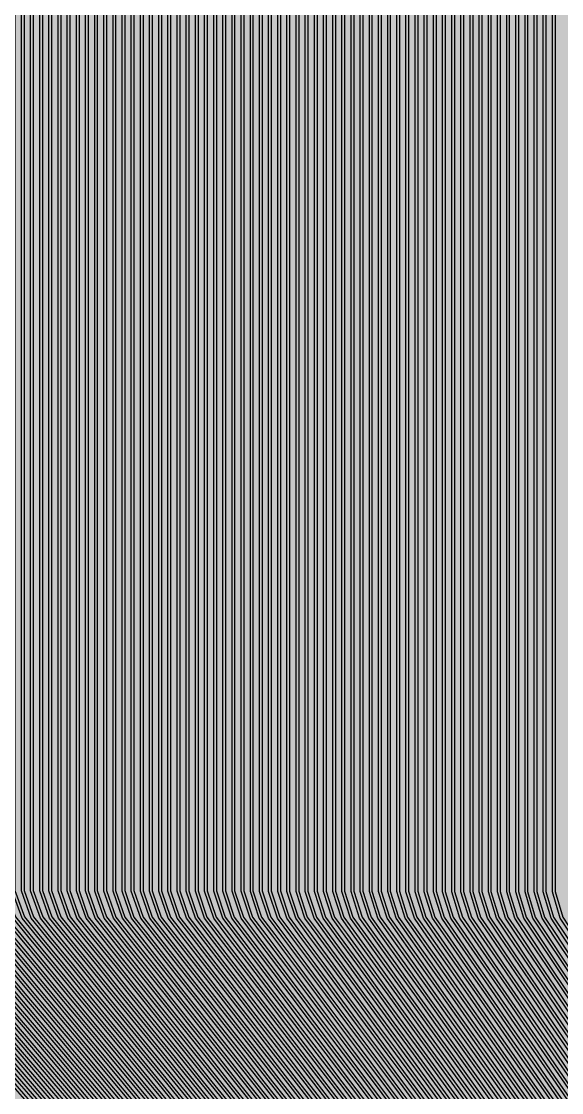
# Model space of a CAD drawing. Header units: metres. Extents: x -7231 to 10969, y -37556 to 1873.
# Drawn here: x -166 to 247, y -17775 to -16956 of the extents above; entities that cross this region are included whole.
import ezdxf

# ---------------------------------------------------------------- set-up
doc = ezdxf.new("R2010")
doc.units = ezdxf.units.M
for name, color, linetype in [('Metal1', 4, 'CONTINUOUS'), ('Metal2', 3, 'CONTINUOUS'), ('Polyimide', 7, 'CONTINUOUS')]:
    doc.layers.add(name, color=color, linetype=linetype)

msp = doc.modelspace()

# ---------------------------------------------------------------- hatches: boundary and pattern name
at = {"layer": 'Polyimide'}
msp.add_hatch(color=7, dxfattribs=at).paths.add_polyline_path([(4065.69, -468), (4066.67, -501.99), (4068.51, -535.99), (4071.41, -569.99), (4075.54, -603.99), (4081.04, -637.99), (4088.01, -671.99), (4096.52, -705.98), (4106.62, -739.98), (4118.33, -773.98), (4131.63, -807.98), (4146.49, -841.98), (4162.87, -875.98), (4180.68, -909.97), (4199.83, -943.97), (4220.22, -977.97), (4241.73, -1011.97), (4264.21, -1045.97), (4287.52, -1079.96), (4311.51, -1113.96), (4336.01, -1147.96), (4360.86, -1181.96), (4385.88, -1215.96), (4410.89, -1249.96), (4435.74, -1283.95), (4460.24, -1317.95), (4484.23, -1351.95), (4507.54, -1385.95), (4530.02, -1419.95), (4551.53, -1453.94), (4571.92, -1487.94), (4591.07, -1521.94), (4608.88, -1555.94), (4625.26, -1589.94), (4640.12, -1623.94), (4653.42, -1657.93), (4665.13, -1691.93), (4675.23, -1725.93), (4683.74, -1759.93), (4690.71, -1793.93), (4696.21, -1827.93), (4700.34, -1861.92), (4703.24, -1895.92), (4705.08, -1929.92), (4706.06, -1963.92), (4706.44, -1997.92), (4706.5, -2031.91), (4706.5, -4793.02), (4709.95, -4838.39), (4720.22, -4882.71), (4737.08, -4924.98), (4760.13, -4964.2), (4788.85, -4999.49), (4822.58, -5030.03), (4860.53, -5055.12), (4901.85, -5074.18), (4901.85, -5074.18), (4970.68, -5105.23), (5034.7, -5145.26), (5092.76, -5193.54), (5143.8, -5249.19), (5186.89, -5311.2), (5221.24, -5378.44), (5246.23, -5449.69), (5261.41, -5523.66), (5266.5, -5599), (5261.41, -5674.34), (5246.23, -5748.31), (5221.24, -5819.56), (5186.89, -5886.8), (5143.8, -5948.81), (5092.76, -6004.46), (5034.7, -6052.74), (4970.68, -6092.77), (4901.85, -6123.82), (4860.53, -6142.88), (4822.58, -6167.97), (4788.85, -6198.51), (4760.13, -6233.8), (4737.08, -6273.02), (4720.22, -6315.29), (4709.95, -6359.61), (4706.5, -6404.98), (4706.5, -9221.52), (4709.95, -9266.88), (4720.22, -9311.21), (4737.08, -9353.47), (4760.13, -9392.7), (4788.85, -9427.98), (4822.58, -9458.52), (4860.53, -9483.61), (4901.85, -9502.67), (4970.68, -9533.72), (5034.7, -9573.75), (5092.76, -9622.03), (5143.8, -9677.68), (5186.89, -9739.69), (5221.24, -9806.94), (5246.23, -9878.19), (5261.41, -9952.16), (5266.5, -10027.49), (5261.41, -10102.83), (5246.23, -10176.8), (5221.24, -10248.05), (5186.89, -10315.3), (5143.8, -10377.31), (5092.76, -10432.96), (5034.7, -10481.24), (4970.68, -10521.27), (4901.85, -10552.32), (4860.53, -10571.38), (4822.58, -10596.46), (4788.85, -10627), (4760.13, -10662.29), (4737.08, -10701.52), (4720.22, -10743.78), (4709.95, -10788.1), (4706.5, -10833.47), (4706.5, -13650.01), (4709.95, -13695.38), (4720.22, -13739.7), (4737.08, -13781.96), (4760.13, -13821.19), (4788.85, -13856.48), (4822.58, -13887.02), (4860.53, -13912.11), (4901.85, -13931.17), (4970.68, -13962.22), (5034.7, -14002.25), (5092.76, -14050.53), (5143.8, -14106.18), (5186.89, -14168.19), (5221.24, -14235.43), (5246.23, -14306.68), (5261.41, -14380.65), (5266.5, -14455.99), (5261.41, -14531.33), (5246.23, -14605.29), (5221.24, -14676.55), (5186.89, -14743.79), (5143.8, -14805.8), (5092.76, -14861.45), (5034.7, -14909.73), (4970.68, -14949.76), (4901.85, -14980.81), (4860.53, -14999.87), (4822.58, -15024.96), (4788.85, -15055.5), (4760.13, -15090.79), (4737.08, -15130.01), (4720.22, -15172.27), (4709.95, -15216.6), (4706.5, -15261.97), (4706.5, -15455.99), (4720.95, -15750.04), (4764.14, -16041.26), (4835.68, -16326.84), (4934.86, -16604.04), (5060.74, -16870.18), (5212.09, -17122.7), (5387.47, -17359.17), (5585.18, -17577.31), (5803.32, -17775.02), (6039.79, -17950.4), (6292.31, -18101.75), (6558.45, -18227.63), (6835.65, -18326.81), (7121.23, -18398.34), (7412.45, -18441.54), (7706.5, -18455.99), (9969.01, -18455.99), (10047.42, -18459.84), (10125.08, -18471.36), (10201.23, -18490.44), (10275.15, -18516.89), (10346.12, -18550.45), (10413.46, -18590.81), (10476.52, -18637.58), (10534.69, -18690.3), (10587.41, -18748.47), (10634.18, -18811.53), (10674.54, -18878.87), (10708.11, -18949.84), (10734.56, -19023.76), (10753.63, -19099.92), (10765.15, -19177.58), (10769.01, -19255.99), (10769.01, -20895.8), (10730.24, -20951.41), (10694.6, -21009.08), (10662.21, -21068.63), (10633.17, -21129.89), (10607.55, -21192.66), (10585.45, -21256.74), (10566.93, -21321.96), (10552.05, -21388.09), (10540.84, -21454.95), (10533.35, -21522.33), (10529.6, -21590.02), (10529.6, -21657.81), (10533.35, -21725.5), (10540.84, -21792.87), (10552.05, -21859.73), (10566.93, -21925.87), (10585.45, -21991.08), (10607.55, -22055.17), (10633.17, -22117.94), (10662.21, -22179.19), (10694.6, -22238.74), (10730.24, -22296.41), (10769.01, -22352.03), (10769.01, -32454.24), (10728.74, -32510.49), (10691.72, -32568.92), (10658.05, -32629.35), (10627.85, -32691.58), (10601.2, -32755.42), (10578.21, -32820.67), (10558.93, -32887.1), (10543.44, -32954.52), (10531.77, -33022.71), (10523.97, -33091.44), (10520.07, -33160.51), (10520.07, -33229.69), (10523.97, -33298.75), (10531.77, -33367.49), (10543.44, -33435.67), (10558.93, -33503.09), (10578.21, -33569.53), (10601.2, -33634.77), (10627.85, -33698.61), (10658.05, -33760.85), (10691.72, -33821.28), (10728.74, -33879.71), (10769.01, -33935.96), (10769.01, -36556), (10765.15, -36634.41), (10753.63, -36712.07), (10734.56, -36788.23), (10708.11, -36862.15), (10674.54, -36933.12), (10634.18, -37000.46), (10587.41, -37063.51), (10534.69, -37121.69), (10476.52, -37174.41), (10413.46, -37221.18), (10346.12, -37261.54), (10275.15, -37295.1), (10201.23, -37321.55), (10125.08, -37340.63), (10047.42, -37352.15), (9969.01, -37356), (-6231.01, -37356), (-6309.42, -37352.15), (-6387.08, -37340.63), (-6463.23, -37321.55), (-6537.15, -37295.1), (-6608.12, -37261.54), (-6675.46, -37221.18), (-6738.52, -37174.41), (-6796.69, -37121.69), (-6849.41, -37063.51), (-6896.18, -37000.46), (-6936.54, -36933.12), (-6970.11, -36862.15), (-6996.56, -36788.23), (-7015.63, -36712.07), (-7027.15, -36634.41), (-7031.01, -36556), (-7031.01, -33936), (-6990.74, -33879.75), (-6953.7, -33821.31), (-6920.03, -33760.88), (-6889.82, -33698.64), (-6863.18, -33634.8), (-6840.18, -33569.55), (-6820.9, -33503.11), (-6805.4, -33435.69), (-6793.74, -33367.49), (-6785.94, -33298.75), (-6782.03, -33229.68), (-6782.03, -33160.5), (-6785.94, -33091.43), (-6793.74, -33022.69), (-6805.4, -32954.5), (-6820.9, -32887.07), (-6840.18, -32820.63), (-6863.18, -32755.39), (-6889.82, -32691.54), (-6920.03, -32629.3), (-6953.7, -32568.87), (-6990.74, -32510.43), (-7031.01, -32454.18), (-7031.01, -22364.83), (-6990.74, -22308.58), (-6953.7, -22250.14), (-6920.03, -22189.71), (-6889.82, -22127.47), (-6863.18, -22063.62), (-6840.18, -21998.38), (-6820.9, -21931.94), (-6805.4, -21864.51), (-6793.74, -21796.32), (-6785.94, -21727.58), (-6782.03, -21658.51), (-6782.03, -21589.33), (-6785.94, -21520.26), (-6793.74, -21451.52), (-6805.4, -21383.32), (-6820.9, -21315.9), (-6840.18, -21249.46), (-6863.18, -21184.21), (-6889.82, -21120.37), (-6920.03, -21058.13), (-6953.7, -20997.7), (-6990.74, -20939.26), (-7031.01, -20883.01), (-7031.01, -19255.99), (-7027.15, -19177.58), (-7015.63, -19099.92), (-6996.56, -19023.76), (-6970.11, -18949.84), (-6936.54, -18878.87), (-6896.18, -18811.53), (-6849.41, -18748.47), (-6796.69, -18690.3), (-6738.52, -18637.58), (-6675.46, -18590.81), (-6608.12, -18550.45), (-6537.15, -18516.89), (-6463.23, -18490.44), (-6387.08, -18471.36), (-6309.42, -18459.84), (-6231.01, -18455.99), (-3968.5, -18455.99), (-3674.45, -18441.54), (-3383.23, -18398.34), (-3097.65, -18326.81), (-2820.45, -18227.63), (-2554.31, -18101.75), (-2301.79, -17950.4), (-2065.32, -17775.02), (-1847.18, -17577.31), (-1649.47, -17359.17), (-1474.09, -17122.7), (-1322.74, -16870.18), (-1196.86, -16604.04), (-1097.68, -16326.84), (-1026.14, -16041.26), (-982.95, -15750.04), (-968.5, -15455.99), (-968.5, -15261.97), (-971.95, -15216.6), (-982.22, -15172.27), (-999.08, -15130.01), (-1022.13, -15090.79), (-1050.85, -15055.5), (-1084.58, -15024.96), (-1122.53, -14999.87), (-1163.85, -14980.81), (-1232.68, -14949.76), (-1296.7, -14909.73), (-1354.76, -14861.45), (-1405.8, -14805.8), (-1448.89, -14743.79), (-1483.24, -14676.55), (-1508.23, -14605.29), (-1523.41, -14531.33), (-1528.5, -14455.99), (-1523.41, -14380.65), (-1508.23, -14306.68), (-1483.24, -14235.43), (-1448.89, -14168.19), (-1405.8, -14106.18), (-1354.76, -14050.53), (-1296.7, -14002.25), (-1232.68, -13962.22), (-1163.85, -13931.17), (-1122.53, -13912.11), (-1084.58, -13887.02), (-1050.85, -13856.48), (-1022.13, -13821.19), (-999.08, -13781.96), (-982.22, -13739.7), (-971.95, -13695.38), (-968.5, -13650.01), (-968.5, -12309.64), (-971.95, -12264.27), (-982.22, -12219.94), (-999.08, -12177.68), (-1022.13, -12138.46), (-1050.85, -12103.17), (-1084.58, -12072.63), (-1122.53, -12047.54), (-1163.85, -12028.48), (-1232.68, -11997.43), (-1296.7, -11957.4), (-1354.76, -11909.12), (-1405.8, -11853.47), (-1448.89, -11791.46), (-1483.24, -11724.22), (-1508.23, -11652.96), (-1523.41, -11579), (-1528.5, -11503.66), (-1523.41, -11428.32), (-1508.23, -11354.35), (-1483.24, -11283.1), (-1448.89, -11215.86), (-1405.8, -11153.85), (-1354.76, -11098.2), (-1296.7, -11049.92), (-1232.68, -11009.89), (-1163.85, -10978.84), (-1122.53, -10959.78), (-1084.58, -10934.69), (-1050.85, -10904.15), (-1022.13, -10868.86), (-999.08, -10829.63), (-982.22, -10787.37), (-971.95, -10743.05), (-968.5, -10697.68), (-968.5, -9357.31), (-971.95, -9311.94), (-982.22, -9267.62), (-999.08, -9225.35), (-1022.13, -9186.13), (-1050.85, -9150.84), (-1084.58, -9120.3), (-1122.53, -9095.21), (-1163.85, -9076.15), (-1163.85, -9076.15), (-1232.68, -9045.1), (-1296.7, -9005.07), (-1354.76, -8956.79), (-1405.8, -8901.14), (-1448.89, -8839.13), (-1483.24, -8771.89), (-1508.23, -8700.64), (-1523.41, -8626.67), (-1528.5, -8551.33), (-1523.41, -8475.99), (-1508.23, -8402.02), (-1483.24, -8330.77), (-1448.89, -8263.53), (-1405.8, -8201.52), (-1354.76, -8145.87), (-1296.7, -8097.59), (-1232.68, -8057.56), (-1163.85, -8026.51), (-1163.85, -8026.51), (-1122.53, -8007.45), (-1084.58, -7982.36), (-1050.85, -7951.82), (-1022.13, -7916.53), (-999.08, -7877.31), (-982.22, -7835.04), (-971.95, -7790.72), (-968.5, -7745.35), (-968.5, -6404.98), (-971.95, -6359.61), (-982.22, -6315.29), (-999.08, -6273.02), (-1022.13, -6233.8), (-1050.85, -6198.51), (-1084.58, -6167.97), (-1122.53, -6142.88), (-1163.85, -6123.82), (-1163.85, -6123.82), (-1232.68, -6092.77), (-1296.7, -6052.74), (-1354.76, -6004.46), (-1405.8, -5948.81), (-1448.89, -5886.8), (-1483.24, -5819.56), (-1508.23, -5748.31), (-1523.41, -5674.34), (-1528.5, -5599), (-1523.41, -5523.66), (-1508.23, -5449.69), (-1483.24, -5378.44), (-1448.89, -5311.2), (-1405.8, -5249.19), (-1354.76, -5193.54), (-1296.7, -5145.26), (-1232.68, -5105.23), (-1163.85, -5074.18), (-1163.85, -5074.18), (-1122.53, -5055.12), (-1084.58, -5030.03), (-1050.85, -4999.49), (-1022.13, -4964.2), (-999.08, -4924.98), (-982.22, -4882.71), (-971.95, -4838.39), (-968.5, -4793.02), (-968.5, -2031.91), (-968.44, -1997.92), (-968.06, -1963.92), (-967.05, -1929.92), (-965.18, -1895.92), (-962.22, -1861.92), (-958.01, -1827.93), (-952.41, -1793.93), (-945.31, -1759.93), (-936.64, -1725.93), (-926.35, -1691.93), (-914.43, -1657.93), (-900.88, -1623.94), (-885.74, -1589.94), (-869.05, -1555.94), (-850.91, -1521.94), (-831.4, -1487.94), (-810.63, -1453.94), (-788.72, -1419.95), (-765.82, -1385.95), (-742.07, -1351.95), (-717.63, -1317.95), (-692.67, -1283.95), (-667.36, -1249.96), (-641.88, -1215.96), (-616.39, -1181.96), (-591.08, -1147.96), (-566.12, -1113.96), (-541.68, -1079.96), (-517.93, -1045.97), (-495.03, -1011.97), (-473.12, -977.97), (-452.35, -943.97), (-432.84, -909.97), (-414.7, -875.98), (-398.01, -841.98), (-382.87, -807.98), (-369.32, -773.98), (-357.4, -739.98), (-347.11, -705.98), (-338.44, -671.99), (-331.34, -637.99), (-325.74, -603.99), (-321.53, -569.99), (-318.57, -535.99), (-316.7, -501.99), (-315.69, -468), (-315.31, -434), (-315.25, -400), (-315.25, 401), (-315.25, 451), (-315.25, 1644), (-270.25, 1644), (-270.03, 1637.13), (-269.35, 1630.29), (-268.23, 1623.52), (-266.67, 1616.82), (-264.68, 1610.25), (-262.26, 1603.82), (-259.42, 1597.56), (-256.18, 1591.5), (-252.55, 1585.67), (-248.55, 1580.08), (-244.19, 1574.77), (-239.5, 1569.75), (-234.48, 1565.06), (-229.17, 1560.7), (-223.58, 1556.7), (-217.75, 1553.07), (-211.69, 1549.83), (-205.43, 1546.99), (-199, 1544.57), (-192.43, 1542.58), (-185.73, 1541.02), (-178.96, 1539.9), (-172.12, 1539.22), (-165.25, 1539), (-158.38, 1539.22), (-151.54, 1539.9), (-144.77, 1541.02), (-138.07, 1542.58), (-131.5, 1544.57), (-125.07, 1546.99), (-118.81, 1549.83), (-112.75, 1553.07), (-106.92, 1556.7), (-101.33, 1560.7), (-96.02, 1565.06), (-91, 1569.75), (-86.31, 1574.77), (-81.95, 1580.08), (-77.95, 1585.67), (-74.32, 1591.5), (-71.08, 1597.56), (-68.24, 1603.82), (-65.82, 1610.25), (-63.83, 1616.82), (-62.27, 1623.52), (-61.15, 1630.29), (-60.47, 1637.13), (-60.25, 1644), (1853, 1644), (1853, 1573), (3815.25, 1573), (3815.46, 1579.54), (3816.11, 1586.05), (3817.17, 1592.51), (3818.66, 1598.88), (3820.56, 1605.14), (3822.86, 1611.27), (3825.56, 1617.23), (3828.65, 1623), (3832.1, 1628.56), (3835.91, 1633.88), (3840.07, 1638.93), (3844.54, 1643.71), (3849.32, 1648.18), (3854.37, 1652.34), (3859.69, 1656.15), (3865.25, 1659.6), (3871.02, 1662.69), (3876.98, 1665.39), (3883.11, 1667.69), (3889.37, 1669.59), (3895.74, 1671.08), (3902.2, 1672.14), (3908.71, 1672.79), (3915.25, 1673), (3921.79, 1672.79), (3928.3, 1672.14), (3934.76, 1671.08), (3941.13, 1669.59), (3947.39, 1667.69), (3953.52, 1665.39), (3959.48, 1662.69), (3965.25, 1659.6), (3970.81, 1656.15), (3976.13, 1652.34), (3981.18, 1648.18), (3985.96, 1643.71), (3990.43, 1638.93), (3994.59, 1633.88), (3998.4, 1628.56), (4001.85, 1623), (4004.94, 1617.23), (4007.64, 1611.27), (4009.94, 1605.14), (4011.84, 1598.88), (4013.33, 1592.51), (4014.39, 1586.05), (4015.04, 1579.54), (4015.25, 1573), (4065.25, 1573), (4065.25, 451), (4065.25, 401), (4065.25, -400), (4065.31, -434), (4065.69, -468)])

# ---------------------------------------------------------------- linework, layer by layer
at = {"layer": 'Metal1'}
for points in [[(-147.43, -17790.08), (-166.98, -17767.57), (-186.52, -17745.07), (-206.07, -17722.57), (-225.62, -17700.07), (-245.16, -17677.57), (-264.71, -17655.07), (-276.55, -17641.43), (-284.5, -17620.17), (-284.5, -16631.91), (-282.5, -16631.91), (-282.5, -17619.81), (-274.81, -17640.4), (-263.2, -17653.76), (-243.65, -17676.26), (-224.11, -17698.76), (-204.56, -17721.26), (-185.01, -17743.76), (-165.47, -17766.26), (-145.92, -17788.76)], [(-134.32, -17790.07), (-153.74, -17767.57), (-173.16, -17745.07), (-192.58, -17722.57), (-212, -17700.07), (-231.42, -17677.57), (-250.84, -17655.07), (-262.61, -17641.43), (-270.5, -17620.21), (-270.5, -16631.91), (-268.5, -16631.91), (-268.5, -17619.85), (-260.86, -17640.4), (-249.32, -17653.76), (-229.9, -17676.26), (-210.48, -17698.76), (-191.07, -17721.26), (-171.65, -17743.76), (-152.23, -17766.27), (-132.81, -17788.77)], [(-121.21, -17790.07), (-140.51, -17767.57), (-159.8, -17745.07), (-179.09, -17722.57), (-198.38, -17700.07), (-217.67, -17677.57), (-236.97, -17655.07), (-248.66, -17641.43), (-256.5, -17620.24), (-256.5, -16631.91), (-254.5, -16631.91), (-254.5, -17619.88), (-246.91, -17640.4), (-235.45, -17653.76), (-216.16, -17676.27), (-196.86, -17698.77), (-177.57, -17721.27), (-158.28, -17743.77), (-138.99, -17766.27), (-119.7, -17788.77)], [(-108.11, -17790.07), (-127.27, -17767.57), (-146.44, -17745.07), (-165.6, -17722.57), (-184.77, -17700.07), (-203.93, -17677.56), (-223.1, -17655.06), (-234.71, -17641.43), (-242.5, -17620.27), (-242.5, -16631.91), (-240.5, -16631.91), (-240.5, -17619.91), (-232.96, -17640.4), (-221.57, -17653.77), (-202.41, -17676.27), (-183.24, -17698.77), (-164.08, -17721.27), (-144.91, -17743.77), (-125.75, -17766.27), (-106.58, -17788.77)], [(-95, -17790.07), (-114.04, -17767.56), (-133.07, -17745.06), (-152.11, -17722.56), (-171.15, -17700.06), (-190.19, -17677.56), (-209.23, -17655.06), (-220.76, -17641.43), (-228.5, -17620.3), (-228.5, -16631.91), (-226.5, -16631.91), (-226.5, -17619.95), (-219.01, -17640.4), (-207.7, -17653.77), (-188.66, -17676.27), (-169.62, -17698.77), (-150.58, -17721.27), (-131.55, -17743.77), (-112.51, -17766.27), (-93.47, -17788.77)], [(-81.89, -17790.06), (-100.8, -17767.56), (-119.71, -17745.06), (-138.62, -17722.56), (-157.53, -17700.06), (-176.44, -17677.56), (-195.35, -17655.06), (-206.81, -17641.42), (-214.5, -17620.33), (-214.5, -16631.91), (-212.5, -16631.91), (-212.5, -17619.98), (-205.06, -17640.41), (-193.82, -17653.77), (-174.91, -17676.27), (-156, -17698.77), (-137.09, -17721.27), (-118.18, -17743.77), (-99.27, -17766.28), (-80.36, -17788.78)], [(-68.78, -17790.06), (-87.57, -17767.56), (-106.35, -17745.06), (-125.13, -17722.56), (-143.92, -17700.06), (-162.7, -17677.56), (-181.48, -17655.06), (-192.87, -17641.42), (-200.5, -17620.37), (-200.5, -16631.91), (-198.5, -16631.91), (-198.5, -17620.01), (-191.11, -17640.41), (-179.95, -17653.77), (-161.16, -17676.28), (-142.38, -17698.78), (-123.6, -17721.28), (-104.81, -17743.78), (-86.03, -17766.28), (-67.25, -17788.78)], [(-55.67, -17790.06), (-74.33, -17767.56), (-92.99, -17745.06), (-111.64, -17722.56), (-130.3, -17700.06), (-148.96, -17677.55), (-167.61, -17655.05), (-178.92, -17641.42), (-186.5, -17620.4), (-186.5, -16631.91), (-184.5, -16631.91), (-184.5, -17620.05), (-177.16, -17640.41), (-166.07, -17653.78), (-147.42, -17676.28), (-128.76, -17698.78), (-110.1, -17721.28), (-91.45, -17743.78), (-72.79, -17766.28), (-54.13, -17788.78)], [(-42.57, -17790.06), (-61.1, -17767.55), (-79.62, -17745.05), (-98.15, -17722.55), (-116.68, -17700.05), (-135.21, -17677.55), (-153.74, -17655.05), (-164.97, -17641.42), (-172.5, -17620.43), (-172.5, -16631.91), (-170.5, -16631.91), (-170.5, -17620.08), (-163.21, -17640.41), (-152.2, -17653.78), (-133.67, -17676.28), (-115.14, -17698.78), (-96.61, -17721.28), (-78.08, -17743.78), (-59.55, -17766.28), (-41.02, -17788.78)], [(-29.46, -17790.05), (-47.86, -17767.55), (-66.26, -17745.05), (-84.66, -17722.55), (-103.07, -17700.05), (-121.47, -17677.55), (-139.87, -17655.05), (-151.02, -17641.41), (-158.5, -17620.46), (-158.5, -16631.91), (-156.5, -16631.91), (-156.5, -17620.11), (-149.26, -17640.42), (-138.32, -17653.78), (-119.92, -17676.28), (-101.52, -17698.78), (-83.12, -17721.28), (-64.71, -17743.79), (-46.31, -17766.29), (-27.91, -17788.79)], [(-16.35, -17790.05), (-34.63, -17767.55), (-52.9, -17745.05), (-71.18, -17722.55), (-89.45, -17700.05), (-107.73, -17677.55), (-126, -17655.05), (-137.07, -17641.41), (-144.5, -17620.49), (-144.5, -16631.91), (-142.5, -16631.91), (-142.5, -17620.15), (-135.31, -17640.42), (-124.45, -17653.78), (-106.17, -17676.29), (-87.9, -17698.79), (-69.62, -17721.29), (-51.35, -17743.79), (-33.07, -17766.29), (-14.8, -17788.79)], [(-3.24, -17790.05), (-21.39, -17767.55), (-39.54, -17745.05), (-57.69, -17722.55), (-75.83, -17700.04), (-93.98, -17677.54), (-112.13, -17655.04), (-123.13, -17641.41), (-130.5, -17620.52), (-130.5, -16631.91), (-128.5, -16631.91), (-128.5, -17620.18), (-121.35, -17640.42), (-110.57, -17653.79), (-92.43, -17676.29), (-74.28, -17698.79), (-56.13, -17721.29), (-37.98, -17743.79), (-19.83, -17766.29), (-1.69, -17788.79)], [(9.87, -17790.04), (-8.15, -17767.54), (-26.18, -17745.04), (-44.2, -17722.54), (-62.22, -17700.04), (-80.24, -17677.54), (-98.26, -17655.04), (-109.18, -17641.41), (-116.5, -17620.55), (-116.5, -16631.91), (-114.5, -16631.91), (-114.5, -17620.21), (-107.4, -17640.42), (-96.7, -17653.79), (-78.68, -17676.29), (-60.66, -17698.79), (-42.64, -17721.29), (-24.61, -17743.79), (-6.59, -17766.29), (11.43, -17788.79)], [(22.97, -17790.04), (5.08, -17767.54), (-12.81, -17745.04), (-30.71, -17722.54), (-48.6, -17700.04), (-66.5, -17677.54), (-84.39, -17655.04), (-95.23, -17641.4), (-102.5, -17620.58), (-102.5, -16631.91), (-100.5, -16631.91), (-100.5, -17620.25), (-93.45, -17640.43), (-82.82, -17653.79), (-64.93, -17676.29), (-47.04, -17698.79), (-29.14, -17721.29), (-11.25, -17743.8), (6.65, -17766.3), (24.54, -17788.8)], [(36.08, -17790.04), (18.32, -17767.54), (0.55, -17745.04), (-17.22, -17722.54), (-34.98, -17700.04), (-52.75, -17677.54), (-70.52, -17655.04), (-81.28, -17641.4), (-88.5, -17620.62), (-88.5, -16631.91), (-86.5, -16631.91), (-86.5, -17620.28), (-79.5, -17640.43), (-68.95, -17653.8), (-51.18, -17676.3), (-33.42, -17698.8), (-15.65, -17721.3), (2.12, -17743.8), (19.88, -17766.3), (37.65, -17788.8)], [(49.19, -17790.04), (31.55, -17767.54), (13.91, -17745.04), (-3.73, -17722.53), (-21.37, -17700.03), (-39.01, -17677.53), (-56.65, -17655.03), (-67.33, -17641.4), (-74.5, -17620.65), (-74.5, -16631.91), (-72.5, -16631.91), (-72.5, -17620.31), (-65.55, -17640.43), (-55.07, -17653.8), (-37.43, -17676.3), (-19.79, -17698.8), (-2.15, -17721.3), (15.48, -17743.8), (33.12, -17766.3), (50.76, -17788.8)], [(62.3, -17790.03), (44.79, -17767.53), (27.27, -17745.03), (9.76, -17722.53), (-7.75, -17700.03), (-25.26, -17677.53), (-42.78, -17655.03), (-53.39, -17641.4), (-60.5, -17620.68), (-60.5, -16631.91), (-58.5, -16631.91), (-58.5, -17620.34), (-51.6, -17640.43), (-41.2, -17653.8), (-23.69, -17676.3), (-6.17, -17698.8), (11.34, -17721.3), (28.85, -17743.8), (46.36, -17766.3), (63.88, -17788.81)], [(75.41, -17790.03), (58.02, -17767.53), (40.64, -17745.03), (23.25, -17722.53), (5.86, -17700.03), (-11.52, -17677.53), (-28.91, -17655.03), (-39.44, -17641.4), (-46.5, -17620.71), (-46.5, -16631.91), (-44.5, -16631.91), (-44.5, -17620.37), (-37.65, -17640.43), (-27.32, -17653.8), (-9.94, -17676.3), (7.45, -17698.81), (24.83, -17721.31), (42.22, -17743.81), (59.6, -17766.31), (76.99, -17788.81)], [(88.51, -17790.03), (71.26, -17767.53), (54, -17745.03), (36.74, -17722.53), (19.48, -17700.03), (2.22, -17677.52), (-15.04, -17655.02), (-25.49, -17641.39), (-32.5, -17620.74), (-32.5, -16631.91), (-30.5, -16631.91), (-30.5, -17620.41), (-23.7, -17640.44), (-13.45, -17653.81), (3.81, -17676.31), (21.07, -17698.81), (38.33, -17721.31), (55.58, -17743.81), (72.84, -17766.31), (90.1, -17788.81)], [(101.62, -17790.03), (84.49, -17767.52), (67.36, -17745.02), (50.23, -17722.52), (33.1, -17700.02), (15.97, -17677.52), (-1.16, -17655.02), (-11.54, -17641.39), (-18.5, -17620.77), (-18.5, -16631.91), (-16.5, -16631.91), (-16.5, -17620.44), (-9.75, -17640.44), (0.43, -17653.81), (17.56, -17676.31), (34.69, -17698.81), (51.82, -17721.31), (68.95, -17743.81), (86.08, -17766.31), (103.21, -17788.81)], [(114.73, -17790.02), (97.73, -17767.52), (80.72, -17745.02), (63.72, -17722.52), (46.71, -17700.02), (29.71, -17677.52), (12.71, -17655.02), (2.41, -17641.39), (-4.5, -17620.8), (-4.5, -16631.91), (-2.5, -16631.91), (-2.5, -17620.47), (4.2, -17640.44), (14.3, -17653.81), (31.31, -17676.31), (48.31, -17698.81), (65.31, -17721.31), (82.32, -17743.82), (99.32, -17766.32), (116.32, -17788.82)], [(127.84, -17790.02), (110.96, -17767.52), (94.08, -17745.02), (77.21, -17722.52), (60.33, -17700.02), (43.45, -17677.52), (26.58, -17655.02), (16.35, -17641.39), (9.5, -17620.83), (9.5, -16631.91), (11.5, -16631.91), (11.5, -17620.5), (18.15, -17640.44), (28.18, -17653.82), (45.05, -17676.32), (61.93, -17698.82), (78.81, -17721.32), (95.68, -17743.82), (112.56, -17766.32), (129.44, -17788.82)], [(140.95, -17790.02), (124.2, -17767.52), (107.45, -17745.02), (90.7, -17722.51), (73.95, -17700.01), (57.2, -17677.51), (40.45, -17655.01), (30.3, -17641.38), (23.5, -17620.86), (23.5, -16631.91), (25.5, -16631.91), (25.5, -17620.53), (32.1, -17640.45), (42.05, -17653.82), (58.8, -17676.32), (75.55, -17698.82), (92.3, -17721.32), (109.05, -17743.82), (125.8, -17766.32), (142.55, -17788.82)], [(154.05, -17790.01), (137.43, -17767.51), (120.81, -17745.01), (104.19, -17722.51), (87.56, -17700.01), (70.94, -17677.51), (54.32, -17655.01), (44.25, -17641.38), (37.5, -17620.89), (37.5, -16631.91), (39.5, -16631.91), (39.5, -17620.56), (46.05, -17640.45), (55.93, -17653.82), (72.55, -17676.32), (89.17, -17698.82), (105.79, -17721.32), (122.42, -17743.82), (139.04, -17766.32), (155.66, -17788.83)], [(167.16, -17790.01), (150.67, -17767.51), (134.17, -17745.01), (117.67, -17722.51), (101.18, -17700.01), (84.68, -17677.51), (68.19, -17655.01), (58.2, -17641.38), (51.5, -17620.91), (51.5, -16631.91), (53.5, -16631.91), (53.5, -17620.6), (60, -17640.45), (69.8, -17653.82), (86.3, -17676.32), (102.79, -17698.83), (119.29, -17721.33), (135.78, -17743.83), (152.28, -17766.33), (168.77, -17788.83)], [(180.27, -17790.01), (163.9, -17767.51), (147.53, -17745.01), (131.16, -17722.51), (114.8, -17700.01), (98.43, -17677.5), (82.06, -17655), (72.15, -17641.38), (65.5, -17620.94), (65.5, -16631.91), (67.5, -16631.91), (67.5, -17620.63), (73.95, -17640.45), (83.68, -17653.83), (100.05, -17676.33), (116.41, -17698.83), (132.78, -17721.33), (149.15, -17743.83), (165.52, -17766.33), (181.89, -17788.83)], [(193.38, -17790), (177.14, -17767.5), (160.89, -17745), (144.65, -17722.5), (128.41, -17700), (112.17, -17677.5), (95.93, -17655), (86.09, -17641.37), (79.5, -17620.97), (79.5, -16631.91), (81.5, -16631.91), (81.5, -17620.66), (87.9, -17640.46), (97.55, -17653.83), (113.79, -17676.33), (130.03, -17698.83), (146.28, -17721.33), (162.52, -17743.83), (178.76, -17766.33), (195, -17788.83)], [(206.48, -17790), (190.37, -17767.5), (174.26, -17745), (158.14, -17722.5), (142.03, -17700), (125.91, -17677.5), (109.8, -17655), (100.04, -17641.37), (93.5, -17621), (93.5, -16631.91), (95.5, -16631.91), (95.5, -17620.69), (101.85, -17640.46), (111.43, -17653.83), (127.54, -17676.33), (143.65, -17698.83), (159.77, -17721.34), (175.88, -17743.84), (192, -17766.34), (208.11, -17788.84)], [(219.59, -17790), (203.61, -17767.5), (187.62, -17745), (171.63, -17722.5), (155.65, -17700), (139.66, -17677.5), (123.67, -17654.99), (113.99, -17641.37), (107.5, -17621.03), (107.5, -16631.91), (109.5, -16631.91), (109.5, -17620.72), (115.8, -17640.46), (125.3, -17653.84), (141.29, -17676.34), (157.28, -17698.84), (173.26, -17721.34), (189.25, -17743.84), (205.24, -17766.34), (221.22, -17788.84)], [(232.7, -17790), (216.84, -17767.49), (200.98, -17744.99), (185.12, -17722.49), (169.26, -17699.99), (153.4, -17677.49), (137.54, -17654.99), (127.94, -17641.36), (121.5, -17621.06), (121.5, -16631.91), (123.5, -16631.91), (123.5, -17620.75), (129.75, -17640.47), (139.18, -17653.84), (155.04, -17676.34), (170.9, -17698.84), (186.76, -17721.34), (202.62, -17743.84), (218.48, -17766.34), (234.34, -17788.84)], [(245.81, -17789.99), (230.08, -17767.49), (214.34, -17744.99), (198.61, -17722.49), (182.88, -17699.99), (167.15, -17677.49), (151.41, -17654.99), (141.89, -17641.36), (135.5, -17621.09), (135.5, -16631.91), (137.5, -16631.91), (137.5, -17620.78), (143.7, -17640.47), (153.05, -17653.84), (168.78, -17676.34), (184.52, -17698.84), (200.25, -17721.34), (215.98, -17743.85), (231.71, -17766.35), (247.45, -17788.85)], [(258.92, -17789.99), (243.31, -17767.49), (227.71, -17744.99), (212.1, -17722.49), (196.49, -17699.99), (180.89, -17677.49), (165.28, -17654.99), (155.83, -17641.36), (149.5, -17621.11), (149.5, -16631.91), (151.5, -16631.91), (151.5, -17620.81), (157.65, -17640.47), (166.93, -17653.85), (182.53, -17676.35), (198.14, -17698.85), (213.74, -17721.35), (229.35, -17743.85), (244.95, -17766.35), (260.56, -17788.85)], [(272.02, -17789.99), (256.55, -17767.49), (241.07, -17744.98), (225.59, -17722.48), (210.11, -17699.98), (194.63, -17677.48), (179.15, -17654.98), (169.78, -17641.36), (163.5, -17621.14), (163.5, -16631.91), (165.5, -16631.91), (165.5, -17620.84), (171.6, -17640.47), (180.8, -17653.85), (196.28, -17676.35), (211.76, -17698.85), (227.24, -17721.35), (242.72, -17743.85), (258.19, -17766.35), (273.67, -17788.85)], [(285.13, -17789.98), (269.78, -17767.48), (254.43, -17744.98), (239.08, -17722.48), (223.73, -17699.98), (208.38, -17677.48), (193.03, -17654.98), (183.73, -17641.35), (177.5, -17621.17), (177.5, -16631.91), (179.5, -16631.91), (179.5, -17620.87), (185.55, -17640.48), (194.68, -17653.85), (210.03, -17676.35), (225.38, -17698.85), (240.73, -17721.35), (256.08, -17743.85), (271.43, -17766.36), (286.78, -17788.86)], [(298.24, -17789.98), (283.02, -17767.48), (267.79, -17744.98), (252.57, -17722.48), (237.34, -17699.98), (222.12, -17677.48), (206.9, -17654.98), (197.68, -17641.35), (191.5, -17621.2), (191.5, -16631.91), (193.5, -16631.91), (193.5, -17620.9), (199.5, -17640.48), (208.55, -17653.85), (223.78, -17676.36), (239, -17698.86), (254.22, -17721.36), (269.45, -17743.86), (284.67, -17766.36), (299.9, -17788.86)], [(311.35, -17789.98), (296.25, -17767.48), (281.15, -17744.98), (266.06, -17722.47), (250.96, -17699.97), (235.86, -17677.47), (220.77, -17654.97), (211.63, -17641.35), (205.5, -17621.23), (205.5, -16631.91), (207.5, -16631.91), (207.5, -17620.93), (213.45, -17640.48), (222.43, -17653.86), (237.52, -17676.36), (252.62, -17698.86), (267.72, -17721.36), (282.81, -17743.86), (297.91, -17766.36), (313.01, -17788.86)], [(324.46, -17789.97), (309.49, -17767.47), (294.52, -17744.97), (279.55, -17722.47), (264.58, -17699.97), (249.61, -17677.47), (234.64, -17654.97), (225.57, -17641.35), (219.5, -17621.25), (219.5, -16631.91), (221.5, -16631.91), (221.5, -17620.96), (227.4, -17640.48), (236.3, -17653.86), (251.27, -17676.36), (266.24, -17698.86), (281.21, -17721.36), (296.18, -17743.86), (311.15, -17766.36), (326.12, -17788.87)], [(337.56, -17789.97), (322.72, -17767.47), (307.88, -17744.97), (293.04, -17722.47), (278.19, -17699.97), (263.35, -17677.47), (248.51, -17654.97), (239.52, -17641.34), (233.5, -17621.28), (233.5, -16631.91), (235.5, -16631.91), (235.5, -17620.99), (241.35, -17640.49), (250.18, -17653.86), (265.02, -17676.37), (279.86, -17698.87), (294.71, -17721.37), (309.55, -17743.87), (324.39, -17766.37), (339.23, -17788.87)]]:
    msp.add_lwpolyline(points, dxfattribs=at)
at = {"layer": 'Metal2'}
for points in [[(-153.98, -17790.08), (-173.59, -17767.58), (-193.2, -17745.08), (-212.81, -17722.57), (-232.42, -17700.07), (-252.03, -17677.57), (-271.64, -17655.07), (-283.53, -17641.44), (-291.5, -17620.16), (-291.5, -16631.91), (-289.5, -16631.91), (-289.5, -17619.79), (-281.78, -17640.39), (-270.14, -17653.76), (-250.53, -17676.26), (-230.92, -17698.76), (-211.31, -17721.26), (-191.7, -17743.76), (-172.09, -17766.26), (-152.48, -17788.76)], [(-140.88, -17790.07), (-160.36, -17767.57), (-179.84, -17745.07), (-199.32, -17722.57), (-218.81, -17700.07), (-238.29, -17677.57), (-257.77, -17655.07), (-269.58, -17641.43), (-277.5, -17620.19), (-277.5, -16631.91), (-275.5, -16631.91), (-275.5, -17619.83), (-267.83, -17640.4), (-256.26, -17653.76), (-236.78, -17676.26), (-217.3, -17698.76), (-197.81, -17721.26), (-178.33, -17743.76), (-158.85, -17766.26), (-139.36, -17788.76)], [(-127.77, -17790.07), (-147.12, -17767.57), (-166.48, -17745.07), (-185.83, -17722.57), (-205.19, -17700.07), (-224.55, -17677.57), (-243.9, -17655.07), (-255.63, -17641.43), (-263.5, -17620.22), (-263.5, -16631.91), (-261.5, -16631.91), (-261.5, -17619.86), (-253.88, -17640.4), (-242.39, -17653.76), (-223.03, -17676.26), (-203.67, -17698.76), (-184.32, -17721.27), (-164.96, -17743.77), (-145.61, -17766.27), (-126.25, -17788.77)], [(-114.66, -17790.07), (-133.89, -17767.57), (-153.12, -17745.07), (-172.35, -17722.57), (-191.57, -17700.07), (-210.8, -17677.57), (-230.03, -17655.07), (-241.68, -17641.43), (-249.5, -17620.25), (-249.5, -16631.91), (-247.5, -16631.91), (-247.5, -17619.9), (-239.93, -17640.4), (-228.51, -17653.77), (-209.28, -17676.27), (-190.05, -17698.77), (-170.83, -17721.27), (-151.6, -17743.77), (-132.37, -17766.27), (-113.14, -17788.77)], [(-101.55, -17790.07), (-120.65, -17767.57), (-139.75, -17745.07), (-158.86, -17722.56), (-177.96, -17700.06), (-197.06, -17677.56), (-216.16, -17655.06), (-227.74, -17641.43), (-235.5, -17620.29), (-235.5, -16631.91), (-233.5, -16631.91), (-233.5, -17619.93), (-225.98, -17640.4), (-214.64, -17653.77), (-195.53, -17676.27), (-176.43, -17698.77), (-157.33, -17721.27), (-138.23, -17743.77), (-119.13, -17766.27), (-100.03, -17788.77)], [(-88.44, -17790.06), (-107.42, -17767.56), (-126.39, -17745.06), (-145.37, -17722.56), (-164.34, -17700.06), (-183.32, -17677.56), (-202.29, -17655.06), (-213.79, -17641.42), (-221.5, -17620.32), (-221.5, -16631.91), (-219.5, -16631.91), (-219.5, -17619.96), (-212.03, -17640.41), (-200.76, -17653.77), (-181.79, -17676.27), (-162.81, -17698.77), (-143.84, -17721.27), (-124.86, -17743.77), (-105.89, -17766.27), (-86.91, -17788.77)], [(-75.34, -17790.06), (-94.18, -17767.56), (-113.03, -17745.06), (-131.88, -17722.56), (-150.72, -17700.06), (-169.57, -17677.56), (-188.42, -17655.06), (-199.84, -17641.42), (-207.5, -17620.35), (-207.5, -16631.91), (-205.5, -16631.91), (-205.5, -17620), (-198.08, -17640.41), (-186.89, -17653.77), (-168.04, -17676.27), (-149.19, -17698.77), (-130.34, -17721.28), (-111.5, -17743.78), (-92.65, -17766.28), (-73.8, -17788.78)], [(-62.23, -17790.06), (-80.95, -17767.56), (-99.67, -17745.06), (-118.39, -17722.56), (-137.11, -17700.06), (-155.83, -17677.56), (-174.55, -17655.05), (-185.89, -17641.42), (-193.5, -17620.38), (-193.5, -16631.91), (-191.5, -16631.91), (-191.5, -17620.03), (-184.13, -17640.41), (-173.01, -17653.78), (-154.29, -17676.28), (-135.57, -17698.78), (-116.85, -17721.28), (-98.13, -17743.78), (-79.41, -17766.28), (-60.69, -17788.78)], [(-49.12, -17790.06), (-67.71, -17767.56), (-86.31, -17745.06), (-104.9, -17722.55), (-123.49, -17700.05), (-142.08, -17677.55), (-160.68, -17655.05), (-171.94, -17641.42), (-179.5, -17620.41), (-179.5, -16631.91), (-177.5, -16631.91), (-177.5, -17620.06), (-170.18, -17640.41), (-159.14, -17653.78), (-140.54, -17676.28), (-121.95, -17698.78), (-103.36, -17721.28), (-84.76, -17743.78), (-66.17, -17766.28), (-47.58, -17788.78)], [(-36.01, -17790.05), (-54.48, -17767.55), (-72.94, -17745.05), (-91.41, -17722.55), (-109.88, -17700.05), (-128.34, -17677.55), (-146.81, -17655.05), (-158, -17641.42), (-165.5, -17620.45), (-165.5, -16631.91), (-163.5, -16631.91), (-163.5, -17620.1), (-156.23, -17640.41), (-145.26, -17653.78), (-126.8, -17676.28), (-108.33, -17698.78), (-89.86, -17721.28), (-71.4, -17743.78), (-52.93, -17766.28), (-34.47, -17788.79)], [(-22.9, -17790.05), (-41.24, -17767.55), (-59.58, -17745.05), (-77.92, -17722.55), (-96.26, -17700.05), (-114.6, -17677.55), (-132.94, -17655.05), (-144.05, -17641.41), (-151.5, -17620.48), (-151.5, -16631.91), (-149.5, -16631.91), (-149.5, -17620.13), (-142.28, -17640.42), (-131.39, -17653.78), (-113.05, -17676.28), (-94.71, -17698.78), (-76.37, -17721.29), (-58.03, -17743.79), (-39.69, -17766.29), (-21.35, -17788.79)], [(-9.8, -17790.05), (-28.01, -17767.55), (-46.22, -17745.05), (-64.43, -17722.55), (-82.64, -17700.05), (-100.85, -17677.55), (-119.07, -17655.04), (-130.1, -17641.41), (-137.5, -17620.51), (-137.5, -16631.91), (-135.5, -16631.91), (-135.5, -17620.16), (-128.33, -17640.42), (-117.51, -17653.79), (-99.3, -17676.29), (-81.09, -17698.79), (-62.88, -17721.29), (-44.66, -17743.79), (-26.45, -17766.29), (-8.24, -17788.79)], [(3.31, -17790.05), (-14.77, -17767.55), (-32.86, -17745.04), (-50.94, -17722.54), (-69.03, -17700.04), (-87.11, -17677.54), (-105.19, -17655.04), (-116.15, -17641.41), (-123.5, -17620.54), (-123.5, -16631.91), (-121.5, -16631.91), (-121.5, -17620.2), (-114.38, -17640.42), (-103.64, -17653.79), (-85.55, -17676.29), (-67.47, -17698.79), (-49.38, -17721.29), (-31.3, -17743.79), (-13.21, -17766.29), (4.87, -17788.79)], [(16.42, -17790.04), (-1.54, -17767.54), (-19.49, -17745.04), (-37.45, -17722.54), (-55.41, -17700.04), (-73.37, -17677.54), (-91.32, -17655.04), (-102.2, -17641.41), (-109.5, -17620.57), (-109.5, -16631.91), (-107.5, -16631.91), (-107.5, -17620.23), (-100.43, -17640.42), (-89.76, -17653.79), (-71.8, -17676.29), (-53.85, -17698.79), (-35.89, -17721.29), (-17.93, -17743.79), (0.03, -17766.29), (17.98, -17788.8)], [(29.53, -17790.04), (11.7, -17767.54), (-6.13, -17745.04), (-23.96, -17722.54), (-41.79, -17700.04), (-59.62, -17677.54), (-77.45, -17655.04), (-88.26, -17641.4), (-95.5, -17620.6), (-95.5, -16631.91), (-93.5, -16631.91), (-93.5, -17620.26), (-86.48, -17640.43), (-75.89, -17653.79), (-58.06, -17676.29), (-40.23, -17698.8), (-22.4, -17721.3), (-4.57, -17743.8), (13.27, -17766.3), (31.1, -17788.8)], [(42.64, -17790.04), (24.93, -17767.54), (7.23, -17745.04), (-10.47, -17722.54), (-28.18, -17700.04), (-45.88, -17677.53), (-63.58, -17655.03), (-74.31, -17641.4), (-81.5, -17620.63), (-81.5, -16631.91), (-79.5, -16631.91), (-79.5, -17620.29), (-72.53, -17640.43), (-62.01, -17653.8), (-44.31, -17676.3), (-26.6, -17698.8), (-8.9, -17721.3), (8.8, -17743.8), (26.5, -17766.3), (44.21, -17788.8)], [(55.74, -17790.04), (38.17, -17767.53), (20.59, -17745.03), (3.02, -17722.53), (-14.56, -17700.03), (-32.14, -17677.53), (-49.71, -17655.03), (-60.36, -17641.4), (-67.5, -17620.66), (-67.5, -16631.91), (-65.5, -16631.91), (-65.5, -17620.33), (-58.58, -17640.43), (-48.14, -17653.8), (-30.56, -17676.3), (-12.98, -17698.8), (4.59, -17721.3), (22.17, -17743.8), (39.74, -17766.3), (57.32, -17788.8)], [(68.85, -17790.03), (51.4, -17767.53), (33.95, -17745.03), (16.51, -17722.53), (-0.94, -17700.03), (-18.39, -17677.53), (-35.84, -17655.03), (-46.41, -17641.4), (-53.5, -17620.69), (-53.5, -16631.91), (-51.5, -16631.91), (-51.5, -17620.36), (-44.63, -17640.43), (-34.26, -17653.8), (-16.81, -17676.3), (0.64, -17698.8), (18.09, -17721.3), (35.53, -17743.81), (52.98, -17766.31), (70.43, -17788.81)], [(81.96, -17790.03), (64.64, -17767.53), (47.32, -17745.03), (29.99, -17722.53), (12.67, -17700.03), (-4.65, -17677.53), (-21.97, -17655.03), (-32.46, -17641.39), (-39.5, -17620.72), (-39.5, -16631.91), (-37.5, -16631.91), (-37.5, -17620.39), (-30.68, -17640.44), (-20.39, -17653.81), (-3.06, -17676.31), (14.26, -17698.81), (31.58, -17721.31), (48.9, -17743.81), (66.22, -17766.31), (83.54, -17788.81)], [(95.07, -17790.03), (77.87, -17767.53), (60.68, -17745.03), (43.48, -17722.52), (26.29, -17700.02), (9.09, -17677.52), (-8.1, -17655.02), (-18.52, -17641.39), (-25.5, -17620.75), (-25.5, -16631.91), (-23.5, -16631.91), (-23.5, -17620.42), (-16.73, -17640.44), (-6.51, -17653.81), (10.68, -17676.31), (27.88, -17698.81), (45.07, -17721.31), (62.27, -17743.81), (79.46, -17766.31), (96.66, -17788.81)], [(108.18, -17790.02), (91.11, -17767.52), (74.04, -17745.02), (56.97, -17722.52), (39.91, -17700.02), (22.84, -17677.52), (5.77, -17655.02), (-4.57, -17641.39), (-11.5, -17620.78), (-11.5, -16631.91), (-9.5, -16631.91), (-9.5, -17620.45), (-2.78, -17640.44), (7.36, -17653.81), (24.43, -17676.31), (41.5, -17698.81), (58.57, -17721.31), (75.63, -17743.81), (92.7, -17766.31), (109.77, -17788.82)], [(121.28, -17790.02), (104.34, -17767.52), (87.4, -17745.02), (70.46, -17722.52), (53.52, -17700.02), (36.58, -17677.52), (19.64, -17655.02), (9.38, -17641.39), (2.5, -17620.81), (2.5, -16631.91), (4.5, -16631.91), (4.5, -17620.49), (11.17, -17640.44), (21.24, -17653.81), (38.18, -17676.31), (55.12, -17698.82), (72.06, -17721.32), (89, -17743.82), (105.94, -17766.32), (122.88, -17788.82)], [(134.39, -17790.02), (117.58, -17767.52), (100.76, -17745.02), (83.95, -17722.52), (67.14, -17700.02), (50.33, -17677.51), (33.51, -17655.01), (23.33, -17641.38), (16.5, -17620.84), (16.5, -16631.91), (18.5, -16631.91), (18.5, -17620.52), (25.12, -17640.45), (35.11, -17653.82), (51.93, -17676.32), (68.74, -17698.82), (85.55, -17721.32), (102.37, -17743.82), (119.18, -17766.32), (135.99, -17788.82)], [(147.5, -17790.02), (130.81, -17767.51), (114.13, -17745.01), (97.44, -17722.51), (80.75, -17700.01), (64.07, -17677.51), (47.38, -17655.01), (37.28, -17641.38), (30.5, -17620.87), (30.5, -16631.91), (32.5, -16631.91), (32.5, -17620.55), (39.07, -17640.45), (48.99, -17653.82), (65.68, -17676.32), (82.36, -17698.82), (99.05, -17721.32), (115.73, -17743.82), (132.42, -17766.32), (149.11, -17788.82)], [(160.61, -17790.01), (144.05, -17767.51), (127.49, -17745.01), (110.93, -17722.51), (94.37, -17700.01), (77.81, -17677.51), (61.25, -17655.01), (51.22, -17641.38), (44.5, -17620.9), (44.5, -16631.91), (46.5, -16631.91), (46.5, -17620.58), (53.02, -17640.45), (62.86, -17653.82), (79.42, -17676.32), (95.98, -17698.82), (112.54, -17721.32), (129.1, -17743.83), (145.66, -17766.33), (162.22, -17788.83)], [(173.71, -17790.01), (157.28, -17767.51), (140.85, -17745.01), (124.42, -17722.51), (107.99, -17700.01), (91.56, -17677.51), (75.12, -17655.01), (65.17, -17641.38), (58.5, -17620.93), (58.5, -16631.91), (60.5, -16631.91), (60.5, -17620.61), (66.97, -17640.45), (76.74, -17653.83), (93.17, -17676.33), (109.6, -17698.83), (126.03, -17721.33), (142.47, -17743.83), (158.9, -17766.33), (175.33, -17788.83)], [(186.82, -17790.01), (170.52, -17767.51), (154.21, -17745), (137.91, -17722.5), (121.6, -17700), (105.3, -17677.5), (88.99, -17655), (79.12, -17641.37), (72.5, -17620.96), (72.5, -16631.91), (74.5, -16631.91), (74.5, -17620.64), (80.92, -17640.46), (90.61, -17653.83), (106.92, -17676.33), (123.22, -17698.83), (139.53, -17721.33), (155.83, -17743.83), (172.14, -17766.33), (188.44, -17788.83)], [(199.93, -17790), (183.75, -17767.5), (167.58, -17745), (151.4, -17722.5), (135.22, -17700), (119.04, -17677.5), (102.87, -17655), (93.07, -17641.37), (86.5, -17620.99), (86.5, -16631.91), (88.5, -16631.91), (88.5, -17620.67), (94.87, -17640.46), (104.49, -17653.83), (120.67, -17676.33), (136.84, -17698.83), (153.02, -17721.33), (169.2, -17743.83), (185.38, -17766.34), (201.55, -17788.84)], [(213.04, -17790), (196.99, -17767.5), (180.94, -17745), (164.89, -17722.5), (148.84, -17700), (132.79, -17677.5), (116.74, -17655), (107.02, -17641.37), (100.5, -17621.02), (100.5, -16631.91), (102.5, -16631.91), (102.5, -17620.7), (108.82, -17640.46), (118.36, -17653.83), (134.41, -17676.34), (150.47, -17698.84), (166.52, -17721.34), (182.57, -17743.84), (198.62, -17766.34), (214.67, -17788.84)], [(226.15, -17790), (210.22, -17767.5), (194.3, -17745), (178.38, -17722.5), (162.45, -17699.99), (146.53, -17677.49), (130.61, -17654.99), (120.96, -17641.37), (114.5, -17621.04), (114.5, -16631.91), (116.5, -16631.91), (116.5, -17620.73), (122.78, -17640.46), (132.24, -17653.84), (148.16, -17676.34), (164.09, -17698.84), (180.01, -17721.34), (195.93, -17743.84), (211.86, -17766.34), (227.78, -17788.84)], [(239.25, -17789.99), (223.46, -17767.49), (207.66, -17744.99), (191.87, -17722.49), (176.07, -17699.99), (160.27, -17677.49), (144.48, -17654.99), (134.91, -17641.36), (128.5, -17621.07), (128.5, -16631.91), (130.5, -16631.91), (130.5, -17620.76), (136.73, -17640.47), (146.11, -17653.84), (161.91, -17676.34), (177.71, -17698.84), (193.5, -17721.34), (209.3, -17743.84), (225.1, -17766.34), (240.89, -17788.84)], [(252.36, -17789.99), (236.69, -17767.49), (221.02, -17744.99), (205.36, -17722.49), (189.69, -17699.99), (174.02, -17677.49), (158.35, -17654.99), (148.86, -17641.36), (142.5, -17621.1), (142.5, -16631.91), (144.5, -16631.91), (144.5, -17620.79), (150.68, -17640.47), (159.99, -17653.84), (175.66, -17676.34), (191.33, -17698.85), (207, -17721.35), (222.67, -17743.85), (238.33, -17766.35), (254, -17788.85)], [(265.47, -17789.99), (249.93, -17767.49), (234.39, -17744.99), (218.84, -17722.49), (203.3, -17699.99), (187.76, -17677.48), (172.22, -17654.98), (162.81, -17641.36), (156.5, -17621.13), (156.5, -16631.91), (158.5, -16631.91), (158.5, -17620.82), (164.63, -17640.47), (173.86, -17653.85), (189.41, -17676.35), (204.95, -17698.85), (220.49, -17721.35), (236.03, -17743.85), (251.57, -17766.35), (267.12, -17788.85)], [(278.58, -17789.98), (263.16, -17767.48), (247.75, -17744.98), (232.33, -17722.48), (216.92, -17699.98), (201.5, -17677.48), (186.09, -17654.98), (176.76, -17641.36), (170.5, -17621.16), (170.5, -16631.91), (172.5, -16631.91), (172.5, -17620.85), (178.58, -17640.47), (187.74, -17653.85), (203.15, -17676.35), (218.57, -17698.85), (233.98, -17721.35), (249.4, -17743.85), (264.81, -17766.35), (280.23, -17788.85)], [(291.69, -17789.98), (276.4, -17767.48), (261.11, -17744.98), (245.82, -17722.48), (230.54, -17699.98), (215.25, -17677.48), (199.96, -17654.98), (190.7, -17641.35), (184.5, -17621.18), (184.5, -16631.91), (186.5, -16631.91), (186.5, -17620.88), (192.53, -17640.48), (201.61, -17653.85), (216.9, -17676.35), (232.19, -17698.85), (247.48, -17721.36), (262.77, -17743.86), (278.05, -17766.36), (293.34, -17788.86)], [(304.79, -17789.98), (289.63, -17767.48), (274.47, -17744.98), (259.31, -17722.48), (244.15, -17699.98), (228.99, -17677.47), (213.83, -17654.97), (204.65, -17641.35), (198.5, -17621.21), (198.5, -16631.91), (200.5, -16631.91), (200.5, -17620.91), (206.48, -17640.48), (215.49, -17653.86), (230.65, -17676.36), (245.81, -17698.86), (260.97, -17721.36), (276.13, -17743.86), (291.29, -17766.36), (306.45, -17788.86)], [(317.9, -17789.98), (302.87, -17767.47), (287.84, -17744.97), (272.8, -17722.47), (257.77, -17699.97), (242.74, -17677.47), (227.7, -17654.97), (218.6, -17641.35), (212.5, -17621.24), (212.5, -16631.91), (214.5, -16631.91), (214.5, -17620.94), (220.43, -17640.48), (229.36, -17653.86), (244.4, -17676.36), (259.43, -17698.86), (274.46, -17721.36), (289.5, -17743.86), (304.53, -17766.36), (319.56, -17788.86)], [(331.01, -17789.97), (316.1, -17767.47), (301.2, -17744.97), (286.29, -17722.47), (271.38, -17699.97), (256.48, -17677.47), (241.57, -17654.97), (232.55, -17641.34), (226.5, -17621.27), (226.5, -16631.91), (228.5, -16631.91), (228.5, -17620.97), (234.38, -17640.49), (243.24, -17653.86), (258.15, -17676.36), (273.05, -17698.86), (287.96, -17721.37), (302.86, -17743.87), (317.77, -17766.37), (332.68, -17788.87)], [(344.12, -17789.97), (329.34, -17767.47), (314.56, -17744.97), (299.78, -17722.47), (285, -17699.97), (270.22, -17677.47), (255.44, -17654.96), (246.5, -17641.34), (240.5, -17621.29), (240.5, -16631.91), (242.5, -16631.91), (242.5, -17621), (248.33, -17640.49), (257.11, -17653.87), (271.89, -17676.37), (286.67, -17698.87), (301.45, -17721.37), (316.23, -17743.87), (331.01, -17766.37), (345.79, -17788.87)]]:
    msp.add_lwpolyline(points, dxfattribs=at)

doc.saveas('drawing.dxf')
